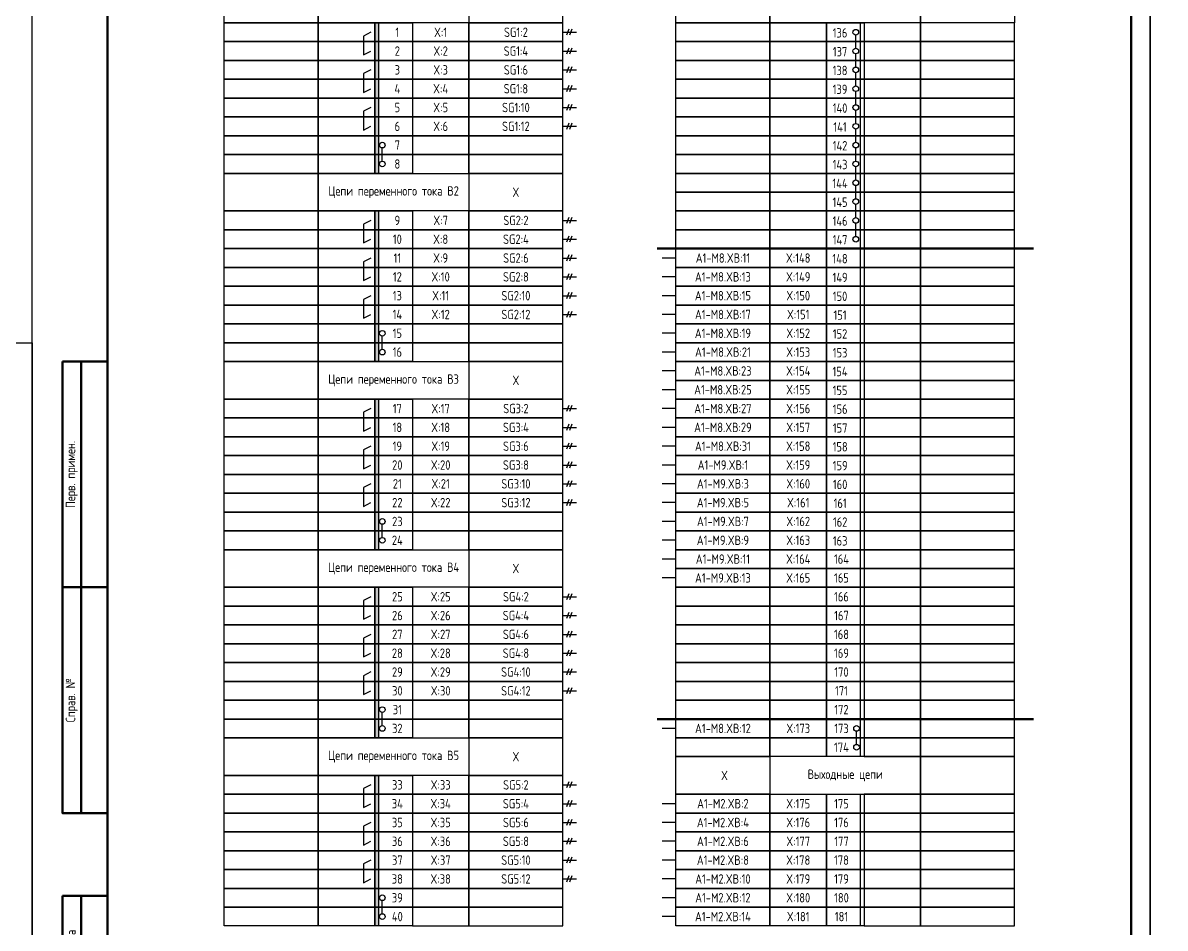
# Model space of a CAD drawing. Header units: millimetres. Extents: x -997 to 6341, y -90 to 618.
# Drawn here: x 5037.5 to 5341, y 141.4 to 382 of the extents above; entities that cross this region are included whole.
import ezdxf

# ---------------------------------------------------------------- set-up
doc = ezdxf.new("R2010")
doc.units = ezdxf.units.MM
doc.styles.add('Gost_type_A', font='GOST_A.TTF')

# ---------------------------------------------------------------- blocks, each defined once
blk = doc.blocks.new('Формат_А3')
blk.add_lwpolyline([(-420, 297), (0, 297), (0, 0), (-420, 0)], close=True)
blk = doc.blocks.new('Штамп левый верхний')
at = {"lineweight": 50}
for points in [[(-12, 0), (-7, 0), (-7, -60), (-12, -60)], [(-7, 0), (0, 0), (0, -60), (-7, -60)], [(-12, -60), (-7, -60), (-7, -120), (-12, -120)], [(-7, -60), (0, -60), (0, -120), (-7, -120)]]:
    blk.add_lwpolyline(points, close=True, dxfattribs=at)
at = {"char_height": 2.5, "width": 60, "attachment_point": 5, "rotation": 90, "style": 'Gost_type_A'}
for s, insert in [('Перв. примен.', (-9.5, -30)), ('Справ. №', (-9.5, -90))]:
    blk.add_mtext(s, dxfattribs=dict(at, insert=insert))
blk = doc.blocks.new('Штамп левый нижний')
at = {"lineweight": 50}
for points in [[(-12, 145), (-7, 145), (-7, 110), (-12, 110)], [(-7, 145), (0, 145), (0, 110), (-7, 110)], [(-12, 110), (-7, 110), (-7, 85), (-12, 85)], [(-7, 110), (0, 110), (0, 85), (-7, 85)], [(-12, 85), (-7, 85), (-7, 60), (-12, 60)], [(-7, 85), (0, 85), (0, 60), (-7, 60)], [(-12, 60), (-7, 60), (-7, 25), (-12, 25)], [(-7, 60), (0, 60), (0, 25), (-7, 25)], [(-12, 25), (-7, 25), (-7, 0), (-12, 0)], [(-7, 25), (0, 25), (0, 0), (-7, 0)]]:
    blk.add_lwpolyline(points, close=True, dxfattribs=at)
at = {"char_height": 2.5, "attachment_point": 5, "rotation": 90, "style": 'Gost_type_A'}
for s, insert, width in [('Подп. и дата', (-9.5, 127.5), 35), ('Инв. № дубл.', (-9.5, 97.5), 25), ('Взам. инв. №', (-9.5, 72.5), 25), ('Подп. и дата', (-9.5, 42.5), 35), ('Инв. N подл.', (-9.5, 12.5), 25)]:
    blk.add_mtext(s, dxfattribs=dict(at, insert=insert, width=width))

msp = doc.modelspace()

# ---------------------------------------------------------------- hatches: boundary and pattern name
h = msp.add_hatch(color=256)
h.dxf.hatch_style = 1
h.paths.add_polyline_path([(5132, 382), (5131, 382), (5131, 342), (5132, 342)])
h = msp.add_hatch(color=256)
h.dxf.hatch_style = 1
h.paths.add_polyline_path([(5132, 332), (5131, 332), (5131, 292), (5132, 292)])
h = msp.add_hatch(color=256)
h.dxf.hatch_style = 1
h.paths.add_polyline_path([(5132, 282), (5131, 282), (5131, 242), (5132, 242)])
h = msp.add_hatch(color=256)
h.dxf.hatch_style = 1
h.paths.add_polyline_path([(5132, 232), (5131, 232), (5131, 192), (5132, 192)])
h = msp.add_hatch(color=256)
h.dxf.hatch_style = 1
h.paths.add_polyline_path([(5132, 182), (5131, 182), (5131, 142), (5132, 142)])

# ---------------------------------------------------------------- linework, layer by layer
for p, q in [((5181, 379.5), (5184.62, 379.5)), ((5182.54, 380.31), (5181.96, 378.69)), ((5183.33, 380.31), (5182.75, 378.69)), ((5260, 382), (5260, 187)), ((5258.8, 375.25), (5258.8, 378.75)), ((5181, 374.5), (5184.62, 374.5)), ((5182.54, 375.31), (5181.96, 373.69)), ((5183.33, 375.31), (5182.75, 373.69)), ((5258.8, 370.25), (5258.8, 373.75)), ((5182.54, 370.31), (5181.96, 368.69)), ((5183.33, 370.31), (5182.75, 368.69)), ((5181, 369.5), (5184.62, 369.5)), ((5258.8, 365.25), (5258.8, 368.75)), ((5181, 364.5), (5184.62, 364.5)), ((5182.54, 365.31), (5181.96, 363.69)), ((5183.33, 365.31), (5182.75, 363.69)), ((5258.8, 360.25), (5258.8, 363.75)), ((5181, 359.5), (5184.62, 359.5)), ((5182.54, 360.31), (5181.96, 358.69)), ((5183.33, 360.31), (5182.75, 358.69)), ((5258.8, 355.25), (5258.8, 358.75)), ((5182.54, 355.31), (5181.96, 353.69)), ((5183.33, 355.31), (5182.75, 353.69)), ((5181, 354.5), (5184.62, 354.5)), ((5258.8, 350.25), (5258.8, 353.75)), ((5133, 345.25), (5133, 348.75)), ((5258.8, 345.25), (5258.8, 348.75)), ((5258.8, 340.25), (5258.8, 343.75)), ((5258.8, 335.25), (5258.8, 338.75)), ((5258.8, 330.25), (5258.8, 333.75)), ((5181, 329.5), (5184.62, 329.5)), ((5182.54, 330.31), (5181.96, 328.69)), ((5183.33, 330.31), (5182.75, 328.69)), ((5258.8, 325.25), (5258.8, 328.75)), ((5182.54, 325.31), (5181.96, 323.69)), ((5183.33, 325.31), (5182.75, 323.69)), ((5181, 324.5), (5184.62, 324.5)), ((5181, 319.5), (5184.62, 319.5)), ((5182.54, 320.31), (5181.96, 318.69)), ((5183.33, 320.31), (5182.75, 318.69)), ((5211, 319.5), (5207.38, 319.5)), ((5181, 314.5), (5184.62, 314.5)), ((5182.54, 315.31), (5181.96, 313.69)), ((5183.33, 315.31), (5182.75, 313.69)), ((5211, 314.5), (5207.38, 314.5)), ((5182.54, 310.31), (5181.96, 308.69)), ((5183.33, 310.31), (5182.75, 308.69)), ((5181, 309.5), (5184.62, 309.5)), ((5211, 309.5), (5207.38, 309.5)), ((5181, 304.5), (5184.62, 304.5)), ((5182.54, 305.31), (5181.96, 303.69)), ((5183.33, 305.31), (5182.75, 303.69)), ((5211, 304.5), (5207.38, 304.5)), ((5133, 295.25), (5133, 298.75)), ((5211, 299.5), (5207.38, 299.5)), ((5211, 294.5), (5207.38, 294.5)), ((5211, 289.5), (5207.38, 289.5)), ((5211, 284.5), (5207.38, 284.5)), ((5181, 279.5), (5184.62, 279.5)), ((5182.54, 280.31), (5181.96, 278.69)), ((5183.33, 280.31), (5182.75, 278.69)), ((5211, 279.5), (5207.38, 279.5)), ((5181, 274.5), (5184.62, 274.5)), ((5182.54, 275.31), (5181.96, 273.69)), ((5183.33, 275.31), (5182.75, 273.69)), ((5211, 274.5), (5207.38, 274.5)), ((5182.54, 270.31), (5181.96, 268.69)), ((5183.33, 270.31), (5182.75, 268.69)), ((5181, 269.5), (5184.62, 269.5)), ((5211, 269.5), (5207.38, 269.5)), ((5181, 264.5), (5184.62, 264.5)), ((5182.54, 265.31), (5181.96, 263.69)), ((5183.33, 265.31), (5182.75, 263.69)), ((5211, 264.5), (5207.38, 264.5)), ((5181, 259.5), (5184.62, 259.5)), ((5182.54, 260.31), (5181.96, 258.69)), ((5183.33, 260.31), (5182.75, 258.69)), ((5211, 259.5), (5207.38, 259.5)), ((5182.54, 255.31), (5181.96, 253.69)), ((5183.33, 255.31), (5182.75, 253.69)), ((5181, 254.5), (5184.62, 254.5)), ((5211, 254.5), (5207.38, 254.5)), ((5211, 249.5), (5207.38, 249.5)), ((5133, 245.25), (5133, 248.75)), ((5211, 244.5), (5207.38, 244.5)), ((5211, 239.5), (5207.38, 239.5)), ((5211, 234.5), (5207.38, 234.5)), ((5181, 229.5), (5184.62, 229.5)), ((5182.54, 230.31), (5181.96, 228.69)), ((5183.33, 230.31), (5182.75, 228.69)), ((5182.54, 225.31), (5181.96, 223.69)), ((5183.33, 225.31), (5182.75, 223.69)), ((5181, 224.5), (5184.62, 224.5)), ((5181, 219.5), (5184.62, 219.5)), ((5182.54, 220.31), (5181.96, 218.69)), ((5183.33, 220.31), (5182.75, 218.69)), ((5181, 214.5), (5184.62, 214.5)), ((5182.54, 215.31), (5181.96, 213.69)), ((5183.33, 215.31), (5182.75, 213.69)), ((5181, 209.5), (5184.62, 209.5)), ((5182.54, 210.31), (5181.96, 208.69)), ((5183.33, 210.31), (5182.75, 208.69)), ((5181, 204.5), (5184.62, 204.5)), ((5182.54, 205.31), (5181.96, 203.69)), ((5183.33, 205.31), (5182.75, 203.69)), ((5133, 195.25), (5133, 198.75)), ((5211, 194.5), (5207.38, 194.5)), ((5259, 190.25), (5259, 193.75)), ((5181, 179.5), (5184.62, 179.5)), ((5182.54, 180.31), (5181.96, 178.69)), ((5183.33, 180.31), (5182.75, 178.69)), ((5260, 177), (5260, 142)), ((5181, 174.5), (5184.62, 174.5)), ((5182.54, 175.31), (5181.96, 173.69)), ((5183.33, 175.31), (5182.75, 173.69)), ((5211, 174.5), (5207.38, 174.5)), ((5182.54, 170.31), (5181.96, 168.69)), ((5183.33, 170.31), (5182.75, 168.69)), ((5181, 169.5), (5184.62, 169.5)), ((5211, 169.5), (5207.38, 169.5)), ((5181, 164.5), (5184.62, 164.5)), ((5182.54, 165.31), (5181.96, 163.69)), ((5183.33, 165.31), (5182.75, 163.69)), ((5211, 164.5), (5207.38, 164.5)), ((5181, 159.5), (5184.62, 159.5)), ((5182.54, 160.31), (5181.96, 158.69)), ((5183.33, 160.31), (5182.75, 158.69)), ((5211, 159.5), (5207.38, 159.5)), ((5182.54, 155.31), (5181.96, 153.69)), ((5183.33, 155.31), (5182.75, 153.69)), ((5181, 154.5), (5184.62, 154.5)), ((5211, 154.5), (5207.38, 154.5)), ((5133, 145.25), (5133, 148.75)), ((5211, 149.5), (5207.38, 149.5)), ((5211, 144.5), (5207.38, 144.5))]:
    msp.add_line(p, q)
at = {"lineweight": 50}
for p, q in [((5206, 322), (5306, 322)), ((5206, 197), (5306, 197))]:
    msp.add_line(p, q, dxfattribs=at)
for points in [[(5337, 420), (5337, 0), (5040, 0), (5040, 420)], [(5634, 420), (5634, 0), (5337, 0), (5337, 420)], [(5091, 392), (5116, 392), (5116, 382), (5091, 382)], [(5116, 392), (5156, 392), (5156, 382), (5116, 382)], [(5181, 392), (5156, 392), (5156, 382), (5181, 382)], [(5211, 392), (5236, 392), (5236, 382), (5211, 382)], [(5236, 392), (5276, 392), (5276, 382), (5236, 382)], [(5276, 392), (5301, 392), (5301, 382), (5276, 382)], [(5091, 382), (5116, 382), (5116, 377), (5091, 377)], [(5116, 382), (5131, 382), (5131, 377), (5116, 377)], [(5131, 382), (5141, 382), (5141, 377), (5131, 377)], [(5156, 382), (5141, 382), (5141, 377), (5156, 377)], [(5181, 382), (5156, 382), (5156, 377), (5181, 377)], [(5211, 382), (5236, 382), (5236, 377), (5211, 377)], [(5236, 382), (5251, 382), (5251, 377), (5236, 377)], [(5251, 382), (5261, 382), (5261, 377), (5251, 377)], [(5276, 382), (5261, 382), (5261, 377), (5276, 377)], [(5301, 382), (5276, 382), (5276, 377), (5301, 377)], [(5091, 377), (5116, 377), (5116, 372), (5091, 372)], [(5116, 377), (5131, 377), (5131, 372), (5116, 372)], [(5131, 377), (5141, 377), (5141, 372), (5131, 372)], [(5156, 377), (5141, 377), (5141, 372), (5156, 372)], [(5181, 377), (5156, 377), (5156, 372), (5181, 372)], [(5211, 377), (5236, 377), (5236, 372), (5211, 372)], [(5236, 377), (5251, 377), (5251, 372), (5236, 372)], [(5251, 377), (5261, 377), (5261, 372), (5251, 372)], [(5276, 377), (5261, 377), (5261, 372), (5276, 372)], [(5301, 377), (5276, 377), (5276, 372), (5301, 372)], [(5091, 372), (5116, 372), (5116, 367), (5091, 367)], [(5116, 372), (5131, 372), (5131, 367), (5116, 367)], [(5131, 372), (5141, 372), (5141, 367), (5131, 367)], [(5156, 372), (5141, 372), (5141, 367), (5156, 367)], [(5181, 372), (5156, 372), (5156, 367), (5181, 367)], [(5211, 372), (5236, 372), (5236, 367), (5211, 367)], [(5236, 372), (5251, 372), (5251, 367), (5236, 367)], [(5251, 372), (5261, 372), (5261, 367), (5251, 367)], [(5276, 372), (5261, 372), (5261, 367), (5276, 367)], [(5301, 372), (5276, 372), (5276, 367), (5301, 367)], [(5091, 367), (5116, 367), (5116, 362), (5091, 362)], [(5116, 367), (5131, 367), (5131, 362), (5116, 362)], [(5131, 367), (5141, 367), (5141, 362), (5131, 362)], [(5156, 367), (5141, 367), (5141, 362), (5156, 362)], [(5181, 367), (5156, 367), (5156, 362), (5181, 362)], [(5211, 367), (5236, 367), (5236, 362), (5211, 362)], [(5236, 367), (5251, 367), (5251, 362), (5236, 362)], [(5251, 367), (5261, 367), (5261, 362), (5251, 362)], [(5276, 367), (5261, 367), (5261, 362), (5276, 362)], [(5301, 367), (5276, 367), (5276, 362), (5301, 362)], [(5091, 362), (5116, 362), (5116, 357), (5091, 357)], [(5116, 362), (5131, 362), (5131, 357), (5116, 357)], [(5131, 362), (5141, 362), (5141, 357), (5131, 357)], [(5156, 362), (5141, 362), (5141, 357), (5156, 357)], [(5181, 362), (5156, 362), (5156, 357), (5181, 357)], [(5211, 362), (5236, 362), (5236, 357), (5211, 357)], [(5236, 362), (5251, 362), (5251, 357), (5236, 357)], [(5251, 362), (5261, 362), (5261, 357), (5251, 357)], [(5276, 362), (5261, 362), (5261, 357), (5276, 357)], [(5301, 362), (5276, 362), (5276, 357), (5301, 357)], [(5091, 357), (5116, 357), (5116, 352), (5091, 352)], [(5116, 357), (5131, 357), (5131, 352), (5116, 352)], [(5131, 357), (5141, 357), (5141, 352), (5131, 352)], [(5156, 357), (5141, 357), (5141, 352), (5156, 352)], [(5181, 357), (5156, 357), (5156, 352), (5181, 352)], [(5211, 357), (5236, 357), (5236, 352), (5211, 352)], [(5236, 357), (5251, 357), (5251, 352), (5236, 352)], [(5251, 357), (5261, 357), (5261, 352), (5251, 352)], [(5276, 357), (5261, 357), (5261, 352), (5276, 352)], [(5301, 357), (5276, 357), (5276, 352), (5301, 352)], [(5091, 352), (5116, 352), (5116, 347), (5091, 347)], [(5116, 352), (5131, 352), (5131, 347), (5116, 347)], [(5131, 352), (5141, 352), (5141, 347), (5131, 347)], [(5156, 352), (5141, 352), (5141, 347), (5156, 347)], [(5181, 352), (5156, 352), (5156, 347), (5181, 347)], [(5211, 352), (5236, 352), (5236, 347), (5211, 347)], [(5236, 352), (5251, 352), (5251, 347), (5236, 347)], [(5251, 352), (5261, 352), (5261, 347), (5251, 347)], [(5276, 352), (5261, 352), (5261, 347), (5276, 347)], [(5301, 352), (5276, 352), (5276, 347), (5301, 347)], [(5091, 347), (5116, 347), (5116, 342), (5091, 342)], [(5116, 347), (5131, 347), (5131, 342), (5116, 342)], [(5131, 347), (5141, 347), (5141, 342), (5131, 342)], [(5156, 347), (5141, 347), (5141, 342), (5156, 342)], [(5181, 347), (5156, 347), (5156, 342), (5181, 342)], [(5211, 347), (5236, 347), (5236, 342), (5211, 342)], [(5236, 347), (5251, 347), (5251, 342), (5236, 342)], [(5251, 347), (5261, 347), (5261, 342), (5251, 342)], [(5276, 347), (5261, 347), (5261, 342), (5276, 342)], [(5301, 347), (5276, 347), (5276, 342), (5301, 342)], [(5091, 342), (5116, 342), (5116, 332), (5091, 332)], [(5116, 342), (5156, 342), (5156, 332), (5116, 332)], [(5181, 342), (5156, 342), (5156, 332), (5181, 332)], [(5211, 342), (5236, 342), (5236, 337), (5211, 337)], [(5236, 342), (5251, 342), (5251, 337), (5236, 337)], [(5251, 342), (5261, 342), (5261, 337), (5251, 337)], [(5276, 342), (5261, 342), (5261, 337), (5276, 337)], [(5301, 342), (5276, 342), (5276, 337), (5301, 337)], [(5211, 337), (5236, 337), (5236, 332), (5211, 332)], [(5236, 337), (5251, 337), (5251, 332), (5236, 332)], [(5251, 337), (5261, 337), (5261, 332), (5251, 332)], [(5276, 337), (5261, 337), (5261, 332), (5276, 332)], [(5301, 337), (5276, 337), (5276, 332), (5301, 332)], [(5091, 332), (5116, 332), (5116, 327), (5091, 327)], [(5116, 332), (5131, 332), (5131, 327), (5116, 327)], [(5131, 332), (5141, 332), (5141, 327), (5131, 327)], [(5156, 332), (5141, 332), (5141, 327), (5156, 327)], [(5181, 332), (5156, 332), (5156, 327), (5181, 327)], [(5211, 332), (5236, 332), (5236, 327), (5211, 327)], [(5236, 332), (5251, 332), (5251, 327), (5236, 327)], [(5251, 332), (5261, 332), (5261, 327), (5251, 327)], [(5276, 332), (5261, 332), (5261, 327), (5276, 327)], [(5301, 332), (5276, 332), (5276, 327), (5301, 327)], [(5091, 327), (5116, 327), (5116, 322), (5091, 322)], [(5116, 327), (5131, 327), (5131, 322), (5116, 322)], [(5131, 327), (5141, 327), (5141, 322), (5131, 322)], [(5156, 327), (5141, 327), (5141, 322), (5156, 322)], [(5181, 327), (5156, 327), (5156, 322), (5181, 322)], [(5211, 327), (5236, 327), (5236, 322), (5211, 322)], [(5236, 327), (5251, 327), (5251, 322), (5236, 322)], [(5251, 327), (5261, 327), (5261, 322), (5251, 322)], [(5276, 327), (5261, 327), (5261, 322), (5276, 322)], [(5301, 327), (5276, 327), (5276, 322), (5301, 322)], [(5091, 322), (5116, 322), (5116, 317), (5091, 317)], [(5116, 322), (5131, 322), (5131, 317), (5116, 317)], [(5131, 322), (5141, 322), (5141, 317), (5131, 317)], [(5156, 322), (5141, 322), (5141, 317), (5156, 317)], [(5181, 322), (5156, 322), (5156, 317), (5181, 317)], [(5211, 322), (5236, 322), (5236, 317), (5211, 317)], [(5236, 322), (5251, 322), (5251, 317), (5236, 317)], [(5251, 322), (5261, 322), (5261, 317), (5251, 317)], [(5276, 322), (5261, 322), (5261, 317), (5276, 317)], [(5301, 322), (5276, 322), (5276, 317), (5301, 317)], [(5091, 317), (5116, 317), (5116, 312), (5091, 312)], [(5116, 317), (5131, 317), (5131, 312), (5116, 312)], [(5131, 317), (5141, 317), (5141, 312), (5131, 312)], [(5156, 317), (5141, 317), (5141, 312), (5156, 312)], [(5181, 317), (5156, 317), (5156, 312), (5181, 312)], [(5211, 317), (5236, 317), (5236, 312), (5211, 312)], [(5236, 317), (5251, 317), (5251, 312), (5236, 312)], [(5251, 317), (5261, 317), (5261, 312), (5251, 312)], [(5276, 317), (5261, 317), (5261, 312), (5276, 312)], [(5301, 317), (5276, 317), (5276, 312), (5301, 312)], [(5091, 312), (5116, 312), (5116, 307), (5091, 307)], [(5116, 312), (5131, 312), (5131, 307), (5116, 307)], [(5131, 312), (5141, 312), (5141, 307), (5131, 307)], [(5156, 312), (5141, 312), (5141, 307), (5156, 307)], [(5181, 312), (5156, 312), (5156, 307), (5181, 307)], [(5211, 312), (5236, 312), (5236, 307), (5211, 307)], [(5236, 312), (5251, 312), (5251, 307), (5236, 307)], [(5251, 312), (5261, 312), (5261, 307), (5251, 307)], [(5276, 312), (5261, 312), (5261, 307), (5276, 307)], [(5301, 312), (5276, 312), (5276, 307), (5301, 307)], [(5091, 307), (5116, 307), (5116, 302), (5091, 302)], [(5116, 307), (5131, 307), (5131, 302), (5116, 302)], [(5131, 307), (5141, 307), (5141, 302), (5131, 302)], [(5156, 307), (5141, 307), (5141, 302), (5156, 302)], [(5181, 307), (5156, 307), (5156, 302), (5181, 302)], [(5211, 307), (5236, 307), (5236, 302), (5211, 302)], [(5236, 307), (5251, 307), (5251, 302), (5236, 302)], [(5251, 307), (5261, 307), (5261, 302), (5251, 302)], [(5276, 307), (5261, 307), (5261, 302), (5276, 302)], [(5301, 307), (5276, 307), (5276, 302), (5301, 302)], [(5091, 302), (5116, 302), (5116, 297), (5091, 297)], [(5116, 302), (5131, 302), (5131, 297), (5116, 297)], [(5131, 302), (5141, 302), (5141, 297), (5131, 297)], [(5156, 302), (5141, 302), (5141, 297), (5156, 297)], [(5181, 302), (5156, 302), (5156, 297), (5181, 297)], [(5211, 302), (5236, 302), (5236, 297), (5211, 297)], [(5236, 302), (5251, 302), (5251, 297), (5236, 297)], [(5251, 302), (5261, 302), (5261, 297), (5251, 297)], [(5276, 302), (5261, 302), (5261, 297), (5276, 297)], [(5301, 302), (5276, 302), (5276, 297), (5301, 297)], [(5091, 297), (5116, 297), (5116, 292), (5091, 292)], [(5116, 297), (5131, 297), (5131, 292), (5116, 292)], [(5131, 297), (5141, 297), (5141, 292), (5131, 292)], [(5156, 297), (5141, 297), (5141, 292), (5156, 292)], [(5181, 297), (5156, 297), (5156, 292), (5181, 292)], [(5211, 297), (5236, 297), (5236, 292), (5211, 292)], [(5236, 297), (5251, 297), (5251, 292), (5236, 292)], [(5251, 297), (5261, 297), (5261, 292), (5251, 292)], [(5276, 297), (5261, 297), (5261, 292), (5276, 292)], [(5301, 297), (5276, 297), (5276, 292), (5301, 292)], [(5091, 292), (5116, 292), (5116, 282), (5091, 282)], [(5116, 292), (5156, 292), (5156, 282), (5116, 282)], [(5181, 292), (5156, 292), (5156, 282), (5181, 282)], [(5211, 292), (5236, 292), (5236, 287), (5211, 287)], [(5236, 292), (5251, 292), (5251, 287), (5236, 287)], [(5251, 292), (5261, 292), (5261, 287), (5251, 287)], [(5276, 292), (5261, 292), (5261, 287), (5276, 287)], [(5301, 292), (5276, 292), (5276, 287), (5301, 287)], [(5211, 287), (5236, 287), (5236, 282), (5211, 282)], [(5236, 287), (5251, 287), (5251, 282), (5236, 282)], [(5251, 287), (5261, 287), (5261, 282), (5251, 282)], [(5276, 287), (5261, 287), (5261, 282), (5276, 282)], [(5301, 287), (5276, 287), (5276, 282), (5301, 282)], [(5091, 282), (5116, 282), (5116, 277), (5091, 277)], [(5116, 282), (5131, 282), (5131, 277), (5116, 277)], [(5131, 282), (5141, 282), (5141, 277), (5131, 277)], [(5156, 282), (5141, 282), (5141, 277), (5156, 277)], [(5181, 282), (5156, 282), (5156, 277), (5181, 277)], [(5211, 282), (5236, 282), (5236, 277), (5211, 277)], [(5236, 282), (5251, 282), (5251, 277), (5236, 277)], [(5251, 282), (5261, 282), (5261, 277), (5251, 277)], [(5251, 282), (5261, 282), (5261, 277), (5251, 277)], [(5276, 282), (5261, 282), (5261, 277), (5276, 277)], [(5276, 282), (5261, 282), (5261, 277), (5276, 277)], [(5301, 282), (5276, 282), (5276, 277), (5301, 277)], [(5091, 277), (5116, 277), (5116, 272), (5091, 272)], [(5116, 277), (5131, 277), (5131, 272), (5116, 272)], [(5131, 277), (5141, 277), (5141, 272), (5131, 272)], [(5156, 277), (5141, 277), (5141, 272), (5156, 272)], [(5181, 277), (5156, 277), (5156, 272), (5181, 272)], [(5211, 277), (5236, 277), (5236, 272), (5211, 272)], [(5236, 277), (5251, 277), (5251, 272), (5236, 272)], [(5251, 277), (5261, 277), (5261, 272), (5251, 272)], [(5276, 277), (5261, 277), (5261, 272), (5276, 272)], [(5301, 277), (5276, 277), (5276, 272), (5301, 272)], [(5091, 272), (5116, 272), (5116, 267), (5091, 267)], [(5116, 272), (5131, 272), (5131, 267), (5116, 267)], [(5131, 272), (5141, 272), (5141, 267), (5131, 267)], [(5156, 272), (5141, 272), (5141, 267), (5156, 267)], [(5181, 272), (5156, 272), (5156, 267), (5181, 267)], [(5211, 272), (5236, 272), (5236, 267), (5211, 267)], [(5236, 272), (5251, 272), (5251, 267), (5236, 267)], [(5251, 272), (5261, 272), (5261, 267), (5251, 267)], [(5276, 272), (5261, 272), (5261, 267), (5276, 267)], [(5301, 272), (5276, 272), (5276, 267), (5301, 267)], [(5091, 267), (5116, 267), (5116, 262), (5091, 262)], [(5116, 267), (5131, 267), (5131, 262), (5116, 262)], [(5131, 267), (5141, 267), (5141, 262), (5131, 262)], [(5156, 267), (5141, 267), (5141, 262), (5156, 262)], [(5181, 267), (5156, 267), (5156, 262), (5181, 262)], [(5211, 267), (5236, 267), (5236, 262), (5211, 262)], [(5236, 267), (5251, 267), (5251, 262), (5236, 262)], [(5251, 267), (5261, 267), (5261, 262), (5251, 262)], [(5276, 267), (5261, 267), (5261, 262), (5276, 262)], [(5301, 267), (5276, 267), (5276, 262), (5301, 262)], [(5091, 262), (5116, 262), (5116, 257), (5091, 257)], [(5116, 262), (5131, 262), (5131, 257), (5116, 257)], [(5131, 262), (5141, 262), (5141, 257), (5131, 257)], [(5156, 262), (5141, 262), (5141, 257), (5156, 257)], [(5181, 262), (5156, 262), (5156, 257), (5181, 257)], [(5211, 262), (5236, 262), (5236, 257), (5211, 257)], [(5236, 262), (5251, 262), (5251, 257), (5236, 257)], [(5251, 262), (5261, 262), (5261, 257), (5251, 257)], [(5276, 262), (5261, 262), (5261, 257), (5276, 257)], [(5301, 262), (5276, 262), (5276, 257), (5301, 257)], [(5091, 257), (5116, 257), (5116, 252), (5091, 252)], [(5116, 257), (5131, 257), (5131, 252), (5116, 252)], [(5131, 257), (5141, 257), (5141, 252), (5131, 252)], [(5156, 257), (5141, 257), (5141, 252), (5156, 252)], [(5181, 257), (5156, 257), (5156, 252), (5181, 252)], [(5211, 257), (5236, 257), (5236, 252), (5211, 252)], [(5236, 257), (5251, 257), (5251, 252), (5236, 252)], [(5251, 257), (5261, 257), (5261, 252), (5251, 252)], [(5276, 257), (5261, 257), (5261, 252), (5276, 252)], [(5301, 257), (5276, 257), (5276, 252), (5301, 252)], [(5091, 252), (5116, 252), (5116, 247), (5091, 247)], [(5116, 252), (5131, 252), (5131, 247), (5116, 247)], [(5131, 252), (5141, 252), (5141, 247), (5131, 247)], [(5156, 252), (5141, 252), (5141, 247), (5156, 247)], [(5181, 252), (5156, 252), (5156, 247), (5181, 247)], [(5211, 252), (5236, 252), (5236, 247), (5211, 247)], [(5236, 252), (5251, 252), (5251, 247), (5236, 247)], [(5251, 252), (5261, 252), (5261, 247), (5251, 247)], [(5276, 252), (5261, 252), (5261, 247), (5276, 247)], [(5301, 252), (5276, 252), (5276, 247), (5301, 247)], [(5091, 247), (5116, 247), (5116, 242), (5091, 242)], [(5116, 247), (5131, 247), (5131, 242), (5116, 242)], [(5131, 247), (5141, 247), (5141, 242), (5131, 242)], [(5156, 247), (5141, 247), (5141, 242), (5156, 242)], [(5181, 247), (5156, 247), (5156, 242), (5181, 242)], [(5211, 247), (5236, 247), (5236, 242), (5211, 242)], [(5236, 247), (5251, 247), (5251, 242), (5236, 242)], [(5251, 247), (5261, 247), (5261, 242), (5251, 242)], [(5276, 247), (5261, 247), (5261, 242), (5276, 242)], [(5301, 247), (5276, 247), (5276, 242), (5301, 242)], [(5091, 242), (5116, 242), (5116, 232), (5091, 232)], [(5116, 242), (5156, 242), (5156, 232), (5116, 232)], [(5181, 242), (5156, 242), (5156, 232), (5181, 232)], [(5211, 242), (5236, 242), (5236, 237), (5211, 237)], [(5236, 242), (5251, 242), (5251, 237), (5236, 237)], [(5251, 242), (5261, 242), (5261, 237), (5251, 237)], [(5276, 242), (5261, 242), (5261, 237), (5276, 237)], [(5301, 242), (5276, 242), (5276, 237), (5301, 237)], [(5211, 237), (5236, 237), (5236, 232), (5211, 232)], [(5236, 237), (5251, 237), (5251, 232), (5236, 232)], [(5251, 237), (5261, 237), (5261, 232), (5251, 232)], [(5276, 237), (5261, 237), (5261, 232), (5276, 232)], [(5301, 237), (5276, 237), (5276, 232), (5301, 232)], [(5091, 232), (5116, 232), (5116, 227), (5091, 227)], [(5116, 232), (5131, 232), (5131, 227), (5116, 227)], [(5131, 232), (5141, 232), (5141, 227), (5131, 227)], [(5156, 232), (5141, 232), (5141, 227), (5156, 227)], [(5181, 232), (5156, 232), (5156, 227), (5181, 227)], [(5211, 232), (5236, 232), (5236, 227), (5211, 227)], [(5236, 232), (5251, 232), (5251, 227), (5236, 227)], [(5251, 232), (5261, 232), (5261, 227), (5251, 227)], [(5276, 232), (5261, 232), (5261, 227), (5276, 227)], [(5301, 232), (5276, 232), (5276, 227), (5301, 227)], [(5091, 227), (5116, 227), (5116, 222), (5091, 222)], [(5116, 227), (5131, 227), (5131, 222), (5116, 222)], [(5131, 227), (5141, 227), (5141, 222), (5131, 222)], [(5156, 227), (5141, 227), (5141, 222), (5156, 222)], [(5181, 227), (5156, 227), (5156, 222), (5181, 222)], [(5211, 227), (5236, 227), (5236, 222), (5211, 222)], [(5236, 227), (5251, 227), (5251, 222), (5236, 222)], [(5251, 227), (5261, 227), (5261, 222), (5251, 222)], [(5276, 227), (5261, 227), (5261, 222), (5276, 222)], [(5301, 227), (5276, 227), (5276, 222), (5301, 222)], [(5091, 222), (5116, 222), (5116, 217), (5091, 217)], [(5116, 222), (5131, 222), (5131, 217), (5116, 217)], [(5131, 222), (5141, 222), (5141, 217), (5131, 217)], [(5156, 222), (5141, 222), (5141, 217), (5156, 217)], [(5181, 222), (5156, 222), (5156, 217), (5181, 217)], [(5211, 222), (5236, 222), (5236, 217), (5211, 217)], [(5236, 222), (5251, 222), (5251, 217), (5236, 217)], [(5251, 222), (5261, 222), (5261, 217), (5251, 217)], [(5276, 222), (5261, 222), (5261, 217), (5276, 217)], [(5301, 222), (5276, 222), (5276, 217), (5301, 217)], [(5091, 217), (5116, 217), (5116, 212), (5091, 212)], [(5116, 217), (5131, 217), (5131, 212), (5116, 212)], [(5131, 217), (5141, 217), (5141, 212), (5131, 212)], [(5156, 217), (5141, 217), (5141, 212), (5156, 212)], [(5181, 217), (5156, 217), (5156, 212), (5181, 212)], [(5211, 217), (5236, 217), (5236, 212), (5211, 212)], [(5236, 217), (5251, 217), (5251, 212), (5236, 212)], [(5251, 217), (5261, 217), (5261, 212), (5251, 212)], [(5276, 217), (5261, 217), (5261, 212), (5276, 212)], [(5301, 217), (5276, 217), (5276, 212), (5301, 212)], [(5091, 212), (5116, 212), (5116, 207), (5091, 207)], [(5116, 212), (5131, 212), (5131, 207), (5116, 207)], [(5131, 212), (5141, 212), (5141, 207), (5131, 207)], [(5156, 212), (5141, 212), (5141, 207), (5156, 207)], [(5181, 212), (5156, 212), (5156, 207), (5181, 207)], [(5211, 212), (5236, 212), (5236, 207), (5211, 207)], [(5236, 212), (5251, 212), (5251, 207), (5236, 207)], [(5251, 212), (5261, 212), (5261, 207), (5251, 207)], [(5276, 212), (5261, 212), (5261, 207), (5276, 207)], [(5301, 212), (5276, 212), (5276, 207), (5301, 207)], [(5091, 207), (5116, 207), (5116, 202), (5091, 202)], [(5116, 207), (5131, 207), (5131, 202), (5116, 202)], [(5131, 207), (5141, 207), (5141, 202), (5131, 202)], [(5156, 207), (5141, 207), (5141, 202), (5156, 202)], [(5181, 207), (5156, 207), (5156, 202), (5181, 202)], [(5211, 207), (5236, 207), (5236, 202), (5211, 202)], [(5236, 207), (5251, 207), (5251, 202), (5236, 202)], [(5251, 207), (5261, 207), (5261, 202), (5251, 202)], [(5276, 207), (5261, 207), (5261, 202), (5276, 202)], [(5301, 207), (5276, 207), (5276, 202), (5301, 202)], [(5091, 202), (5116, 202), (5116, 197), (5091, 197)], [(5116, 202), (5131, 202), (5131, 197), (5116, 197)], [(5131, 202), (5141, 202), (5141, 197), (5131, 197)], [(5156, 202), (5141, 202), (5141, 197), (5156, 197)], [(5181, 202), (5156, 202), (5156, 197), (5181, 197)], [(5211, 202), (5236, 202), (5236, 197), (5211, 197)], [(5236, 202), (5251, 202), (5251, 197), (5236, 197)], [(5251, 202), (5261, 202), (5261, 197), (5251, 197)], [(5276, 202), (5261, 202), (5261, 197), (5276, 197)], [(5301, 202), (5276, 202), (5276, 197), (5301, 197)], [(5091, 197), (5116, 197), (5116, 192), (5091, 192)], [(5116, 197), (5131, 197), (5131, 192), (5116, 192)], [(5131, 197), (5141, 197), (5141, 192), (5131, 192)], [(5156, 197), (5141, 197), (5141, 192), (5156, 192)], [(5181, 197), (5156, 197), (5156, 192), (5181, 192)], [(5211, 197), (5236, 197), (5236, 192), (5211, 192)], [(5236, 197), (5251, 197), (5251, 192), (5236, 192)], [(5251, 197), (5261, 197), (5261, 192), (5251, 192)], [(5276, 197), (5261, 197), (5261, 192), (5276, 192)], [(5301, 197), (5276, 197), (5276, 192), (5301, 192)], [(5091, 192), (5116, 192), (5116, 182), (5091, 182)], [(5116, 192), (5156, 192), (5156, 182), (5116, 182)], [(5181, 192), (5156, 192), (5156, 182), (5181, 182)], [(5211, 192), (5236, 192), (5236, 187), (5211, 187)], [(5236, 192), (5251, 192), (5251, 187), (5236, 187)], [(5251, 192), (5261, 192), (5261, 187), (5251, 187)], [(5276, 192), (5261, 192), (5261, 187), (5276, 187)], [(5301, 192), (5276, 192), (5276, 187), (5301, 187)], [(5211, 187), (5236, 187), (5236, 177), (5211, 177)], [(5276, 187), (5236, 187), (5236, 177), (5276, 177)], [(5301, 187), (5276, 187), (5276, 177), (5301, 177)], [(5091, 182), (5116, 182), (5116, 177), (5091, 177)], [(5116, 182), (5131, 182), (5131, 177), (5116, 177)], [(5131, 182), (5141, 182), (5141, 177), (5131, 177)], [(5156, 182), (5141, 182), (5141, 177), (5156, 177)], [(5181, 182), (5156, 182), (5156, 177), (5181, 177)], [(5091, 177), (5116, 177), (5116, 172), (5091, 172)], [(5116, 177), (5131, 177), (5131, 172), (5116, 172)], [(5131, 177), (5141, 177), (5141, 172), (5131, 172)], [(5156, 177), (5141, 177), (5141, 172), (5156, 172)], [(5181, 177), (5156, 177), (5156, 172), (5181, 172)], [(5211, 177), (5236, 177), (5236, 172), (5211, 172)], [(5236, 177), (5251, 177), (5251, 172), (5236, 172)], [(5251, 177), (5261, 177), (5261, 172), (5251, 172)], [(5276, 177), (5261, 177), (5261, 172), (5276, 172)], [(5301, 177), (5276, 177), (5276, 172), (5301, 172)], [(5091, 172), (5116, 172), (5116, 167), (5091, 167)], [(5116, 172), (5131, 172), (5131, 167), (5116, 167)], [(5131, 172), (5141, 172), (5141, 167), (5131, 167)], [(5156, 172), (5141, 172), (5141, 167), (5156, 167)], [(5181, 172), (5156, 172), (5156, 167), (5181, 167)], [(5211, 172), (5236, 172), (5236, 167), (5211, 167)], [(5236, 172), (5251, 172), (5251, 167), (5236, 167)], [(5251, 172), (5261, 172), (5261, 167), (5251, 167)], [(5276, 172), (5261, 172), (5261, 167), (5276, 167)], [(5301, 172), (5276, 172), (5276, 167), (5301, 167)], [(5091, 167), (5116, 167), (5116, 162), (5091, 162)], [(5116, 167), (5131, 167), (5131, 162), (5116, 162)], [(5131, 167), (5141, 167), (5141, 162), (5131, 162)], [(5156, 167), (5141, 167), (5141, 162), (5156, 162)], [(5181, 167), (5156, 167), (5156, 162), (5181, 162)], [(5211, 167), (5236, 167), (5236, 162), (5211, 162)], [(5236, 167), (5251, 167), (5251, 162), (5236, 162)], [(5251, 167), (5261, 167), (5261, 162), (5251, 162)], [(5276, 167), (5261, 167), (5261, 162), (5276, 162)], [(5301, 167), (5276, 167), (5276, 162), (5301, 162)], [(5091, 162), (5116, 162), (5116, 157), (5091, 157)], [(5116, 162), (5131, 162), (5131, 157), (5116, 157)], [(5131, 162), (5141, 162), (5141, 157), (5131, 157)], [(5156, 162), (5141, 162), (5141, 157), (5156, 157)], [(5181, 162), (5156, 162), (5156, 157), (5181, 157)], [(5211, 162), (5236, 162), (5236, 157), (5211, 157)], [(5236, 162), (5251, 162), (5251, 157), (5236, 157)], [(5251, 162), (5261, 162), (5261, 157), (5251, 157)], [(5276, 162), (5261, 162), (5261, 157), (5276, 157)], [(5301, 162), (5276, 162), (5276, 157), (5301, 157)], [(5091, 157), (5116, 157), (5116, 152), (5091, 152)], [(5116, 157), (5131, 157), (5131, 152), (5116, 152)], [(5131, 157), (5141, 157), (5141, 152), (5131, 152)], [(5156, 157), (5141, 157), (5141, 152), (5156, 152)], [(5181, 157), (5156, 157), (5156, 152), (5181, 152)], [(5211, 157), (5236, 157), (5236, 152), (5211, 152)], [(5236, 157), (5251, 157), (5251, 152), (5236, 152)], [(5251, 157), (5261, 157), (5261, 152), (5251, 152)], [(5276, 157), (5261, 157), (5261, 152), (5276, 152)], [(5301, 157), (5276, 157), (5276, 152), (5301, 152)], [(5091, 152), (5116, 152), (5116, 147), (5091, 147)], [(5116, 152), (5131, 152), (5131, 147), (5116, 147)], [(5131, 152), (5141, 152), (5141, 147), (5131, 147)], [(5156, 152), (5141, 152), (5141, 147), (5156, 147)], [(5181, 152), (5156, 152), (5156, 147), (5181, 147)], [(5211, 152), (5236, 152), (5236, 147), (5211, 147)], [(5236, 152), (5251, 152), (5251, 147), (5236, 147)], [(5251, 152), (5261, 152), (5261, 147), (5251, 147)], [(5276, 152), (5261, 152), (5261, 147), (5276, 147)], [(5301, 152), (5276, 152), (5276, 147), (5301, 147)], [(5091, 147), (5116, 147), (5116, 142), (5091, 142)], [(5116, 147), (5131, 147), (5131, 142), (5116, 142)], [(5131, 147), (5141, 147), (5141, 142), (5131, 142)], [(5156, 147), (5141, 147), (5141, 142), (5156, 142)], [(5181, 147), (5156, 147), (5156, 142), (5181, 142)], [(5211, 147), (5236, 147), (5236, 142), (5211, 142)], [(5236, 147), (5251, 147), (5251, 142), (5236, 142)], [(5251, 147), (5261, 147), (5261, 142), (5251, 142)], [(5276, 147), (5261, 147), (5261, 142), (5276, 142)], [(5301, 147), (5276, 147), (5276, 142), (5301, 142)]]:
    msp.add_lwpolyline(points, close=True)
msp.add_lwpolyline([(5332, 415), (5332, 5), (5060, 5), (5060, 415)], close=True, dxfattribs=at)
for points in [[(5130, 379.5), (5128, 378.5), (5128, 373.5), (5130, 374.5)], [(5131, 342), (5131, 382), (5132, 382), (5132, 342)], [(5130, 369.5), (5128, 368.5), (5128, 363.5), (5130, 364.5)], [(5130, 359.5), (5128, 358.5), (5128, 353.5), (5130, 354.5)], [(5131, 292), (5131, 332), (5132, 332), (5132, 292)], [(5130, 329.5), (5128, 328.5), (5128, 323.5), (5130, 324.5)], [(5130, 319.5), (5128, 318.5), (5128, 313.5), (5130, 314.5)], [(5130, 309.5), (5128, 308.5), (5128, 303.5), (5130, 304.5)], [(5130, 279.5), (5128, 278.5), (5128, 273.5), (5130, 274.5)], [(5131, 242), (5131, 282), (5132, 282), (5132, 242)], [(5130, 269.5), (5128, 268.5), (5128, 263.5), (5130, 264.5)], [(5130, 259.5), (5128, 258.5), (5128, 253.5), (5130, 254.5)], [(5131, 192), (5131, 232), (5132, 232), (5132, 192)], [(5130, 229.5), (5128, 228.5), (5128, 223.5), (5130, 224.5)], [(5130, 219.5), (5128, 218.5), (5128, 213.5), (5130, 214.5)], [(5130, 209.5), (5128, 208.5), (5128, 203.5), (5130, 204.5)], [(5130, 179.5), (5128, 178.5), (5128, 173.5), (5130, 174.5)], [(5131, 142), (5131, 182), (5132, 182), (5132, 142)], [(5130, 169.5), (5128, 168.5), (5128, 163.5), (5130, 164.5)], [(5130, 159.5), (5128, 158.5), (5128, 153.5), (5130, 154.5)]]:
    msp.add_lwpolyline(points)
for centre in [(5258.8, 379.5), (5258.8, 374.5), (5258.8, 369.5), (5258.8, 364.5), (5258.8, 359.5), (5258.8, 354.5), (5133, 349.5), (5258.8, 349.5), (5133, 344.5), (5258.8, 344.5), (5258.8, 339.5), (5258.8, 334.5), (5258.8, 329.5), (5258.8, 324.5), (5133, 299.5), (5133, 294.5), (5133, 249.5), (5133, 244.5), (5133, 199.5), (5133, 194.5), (5259, 194.5), (5259, 189.5), (5133, 149.5), (5133, 144.5)]:
    msp.add_circle(centre, 0.75)

# ---------------------------------------------------------------- block references
for name, p in [('Формат_А3', (5040, 0)), ('Штамп левый верхний', (5060, 292)), ('Штамп левый нижний', (5060, 5))]:
    msp.add_blockref(name, p)

# ---------------------------------------------------------------- texts
at = {"ltscale": 10, "char_height": 2.5, "attachment_point": 5, "style": 'Gost_type_A'}
for s, insert, width in [('1', (5137, 379.5), 8), ('X:1', (5148.5, 379.5), 15), ('136', (5254.62, 379.34), 8), ('2', (5137, 374.5), 8), ('X:2', (5148.5, 374.5), 15), ('137', (5254.62, 374.34), 8), ('3', (5137, 369.5), 8), ('X:3', (5148.5, 369.5), 15), ('138', (5254.62, 369.34), 8), ('4', (5137, 364.5), 8), ('X:4', (5148.5, 364.5), 15), ('139', (5254.62, 364.34), 8), ('5', (5137, 359.5), 8), ('X:5', (5148.5, 359.5), 15), ('140', (5254.62, 359.34), 8), ('6', (5137, 354.5), 8), ('X:6', (5148.5, 354.5), 15), ('141', (5254.62, 354.34), 8), ('7', (5137, 349.5), 8), ('142', (5254.62, 349.34), 8), ('8', (5137, 344.5), 8), ('143', (5254.62, 344.34), 8), ('144', (5254.62, 339.34), 8), ('145', (5254.62, 334.34), 8), ('9', (5137, 329.5), 8), ('X:7', (5148.5, 329.5), 15), ('146', (5254.62, 329.34), 8), ('10', (5137, 324.5), 8), ('X:8', (5148.5, 324.5), 15), ('147', (5254.62, 324.34), 8), ('11', (5137, 319.5), 8), ('X:9', (5148.5, 319.5), 15), ('X:148', (5243.5, 319.5), 15), ('148', (5254.62, 319.34), 8), ('12', (5137, 314.5), 8), ('X:10', (5148.5, 314.5), 15), ('X:149', (5243.5, 314.5), 15), ('149', (5254.62, 314.34), 8), ('13', (5137, 309.5), 8), ('X:11', (5148.5, 309.5), 15), ('X:150', (5243.5, 309.5), 15), ('150', (5254.62, 309.34), 8), ('14', (5137, 304.5), 8), ('X:12', (5148.5, 304.5), 15), ('X:151', (5243.5, 304.5), 15), ('151', (5254.62, 304.34), 8), ('15', (5137, 299.5), 8), ('X:152', (5243.5, 299.5), 15), ('152', (5254.62, 299.34), 8), ('16', (5137, 294.5), 8), ('X:153', (5243.5, 294.5), 15), ('153', (5254.62, 294.34), 8), ('X:154', (5243.5, 289.5), 15), ('154', (5254.62, 289.34), 8), ('X:155', (5243.5, 284.5), 15), ('155', (5254.62, 284.34), 8), ('17', (5137, 279.5), 8), ('X:17', (5148.5, 279.5), 15), ('X:156', (5243.5, 279.5), 15), ('156', (5254.65, 279.34), 8), ('18', (5137, 274.5), 8), ('X:18', (5148.5, 274.5), 15), ('X:157', (5243.5, 274.5), 15), ('157', (5254.65, 274.34), 8), ('19', (5137, 269.5), 8), ('X:19', (5148.5, 269.5), 15), ('X:158', (5243.5, 269.5), 15), ('158', (5254.65, 269.34), 8), ('20', (5137, 264.5), 8), ('X:20', (5148.5, 264.5), 15), ('X:159', (5243.5, 264.5), 15), ('159', (5254.65, 264.34), 8), ('21', (5137, 259.5), 8), ('X:21', (5148.5, 259.5), 15), ('X:160', (5243.5, 259.5), 15), ('160', (5254.65, 259.34), 8), ('22', (5137, 254.5), 8), ('X:22', (5148.5, 254.5), 15), ('X:161', (5243.5, 254.5), 15), ('161', (5254.65, 254.34), 8), ('23', (5137, 249.5), 8), ('X:162', (5243.5, 249.5), 15), ('162', (5254.65, 249.34), 8), ('24', (5137, 244.5), 8), ('X:163', (5243.5, 244.5), 15), ('163', (5254.65, 244.34), 8), ('X:164', (5243.5, 239.5), 15), ('164', (5255, 239.5), 8), ('X:165', (5243.5, 234.5), 15), ('165', (5255, 234.5), 8), ('25', (5137, 229.5), 8), ('X:25', (5148.5, 229.5), 15), ('166', (5255, 229.5), 8), ('26', (5137, 224.5), 8), ('X:26', (5148.5, 224.5), 15), ('167', (5255, 224.5), 8), ('27', (5137, 219.5), 8), ('X:27', (5148.5, 219.5), 15), ('168', (5255, 219.5), 8), ('28', (5137, 214.5), 8), ('X:28', (5148.5, 214.5), 15), ('169', (5255, 214.5), 8), ('29', (5137, 209.5), 8), ('X:29', (5148.5, 209.5), 15), ('170', (5255, 209.5), 8), ('30', (5137, 204.5), 8), ('X:30', (5148.5, 204.5), 15), ('171', (5255, 204.5), 8), ('31', (5137, 199.5), 8), ('172', (5255, 199.5), 8), ('32', (5137, 194.5), 8), ('X:173', (5243.5, 194.5), 15), ('173', (5255, 194.5), 8), ('174', (5255, 189.5), 8), ('33', (5137, 179.5), 8), ('X:33', (5148.5, 179.5), 15), ('34', (5137, 174.5), 8), ('X:34', (5148.5, 174.5), 15), ('X:175', (5243.5, 174.5), 15), ('175', (5255, 174.5), 8), ('35', (5137, 169.5), 8), ('X:35', (5148.5, 169.5), 15), ('X:176', (5243.5, 169.5), 15), ('176', (5255, 169.5), 8), ('36', (5137, 164.5), 8), ('X:36', (5148.5, 164.5), 15), ('X:177', (5243.5, 164.5), 15), ('177', (5255, 164.5), 8), ('37', (5137, 159.5), 8), ('X:37', (5148.5, 159.5), 15), ('X:178', (5243.5, 159.5), 15), ('178', (5255, 159.5), 8), ('38', (5137, 154.5), 8), ('X:38', (5148.5, 154.5), 15), ('X:179', (5243.5, 154.5), 15), ('179', (5255, 154.5), 8), ('39', (5137, 149.5), 8), ('X:180', (5243.5, 149.5), 15), ('180', (5255, 149.5), 8), ('40', (5137, 144.5), 8), ('X:181', (5243.5, 144.5), 15), ('181', (5255, 144.5), 8)]:
    msp.add_mtext(s, dxfattribs=dict(at, insert=insert, width=width))
at = {"char_height": 2.5, "attachment_point": 5, "style": 'Gost_type_A'}
for s, insert, width in [('SG1:2', (5168.5, 379.5), 25), ('SG1:4', (5168.5, 374.5), 25), ('SG1:6', (5168.5, 369.5), 25), ('SG1:8', (5168.5, 364.5), 25), ('SG1:10', (5168.5, 359.5), 25), ('SG1:12', (5168.5, 354.5), 25), ('Цепи переменного тока В2', (5136, 337), 40), ('X', (5168.5, 337), 25), ('SG2:2', (5168.5, 329.5), 25), ('SG2:4', (5168.5, 324.5), 25), ('SG2:6', (5168.5, 319.5), 25), ('A1-M8.XВ:11', (5223.5, 319.5), 25), ('SG2:8', (5168.5, 314.5), 25), ('A1-M8.XВ:13', (5223.5, 314.5), 25), ('SG2:10', (5168.5, 309.5), 25), ('A1-M8.XВ:15', (5223.5, 309.5), 25), ('SG2:12', (5168.5, 304.5), 25), ('A1-M8.XВ:17', (5223.5, 304.5), 25), ('A1-M8.XВ:19', (5223.5, 299.5), 25), ('A1-M8.XВ:21', (5223.5, 294.5), 25), ('Цепи переменного тока В3', (5136, 287), 40), ('A1-M8.XВ:23', (5223.5, 289.5), 25), ('X', (5168.5, 287), 25), ('A1-M8.XВ:25', (5223.5, 284.5), 25), ('SG3:2', (5168.5, 279.5), 25), ('A1-M8.XВ:27', (5223.5, 279.5), 25), ('SG3:4', (5168.5, 274.5), 25), ('A1-M8.XВ:29', (5223.5, 274.5), 25), ('SG3:6', (5168.5, 269.5), 25), ('A1-M8.XВ:31', (5223.5, 269.5), 25), ('SG3:8', (5168.5, 264.5), 25), ('A1-M9.XВ:1', (5223.5, 264.5), 25), ('SG3:10', (5168.5, 259.5), 25), ('A1-M9.XВ:3', (5223.5, 259.5), 25), ('SG3:12', (5168.5, 254.5), 25), ('A1-M9.XВ:5', (5223.5, 254.5), 25), ('A1-M9.XВ:7', (5223.5, 249.5), 25), ('A1-M9.XВ:9', (5223.5, 244.5), 25), ('A1-M9.XВ:11', (5223.5, 239.5), 25), ('Цепи переменного тока В4', (5136, 237), 40), ('X', (5168.5, 237), 25), ('A1-M9.XВ:13', (5223.5, 234.5), 25), ('SG4:2', (5168.5, 229.5), 25), ('SG4:4', (5168.5, 224.5), 25), ('SG4:6', (5168.5, 219.5), 25), ('SG4:8', (5168.5, 214.5), 25), ('SG4:10', (5168.5, 209.5), 25), ('SG4:12', (5168.5, 204.5), 25), ('A1-M8.XВ:12', (5223.5, 194.5), 25), ('Цепи переменного тока В5', (5136, 187), 40), ('X', (5168.5, 187), 25), ('X', (5223.91, 182), 25), ('Выходные цепи ', (5256, 182), 40), ('SG5:2', (5168.5, 179.5), 25), ('SG5:4', (5168.5, 174.5), 25), ('A1-M2.XB:2', (5223.5, 174.5), 25), ('SG5:6', (5168.5, 169.5), 25), ('A1-M2.XB:4', (5223.5, 169.5), 25), ('SG5:8', (5168.5, 164.5), 25), ('A1-M2.XB:6', (5223.5, 164.5), 25), ('SG5:10', (5168.5, 159.5), 25), ('A1-M2.XB:8', (5223.5, 159.5), 25), ('SG5:12', (5168.5, 154.5), 25), ('A1-M2.XB:10', (5223.5, 154.5), 25), ('A1-M2.XB:12', (5223.5, 149.5), 25), ('A1-M2.XB:14', (5223.5, 144.5), 25)]:
    msp.add_mtext(s, dxfattribs=dict(at, insert=insert, width=width))

doc.saveas('drawing.dxf')
